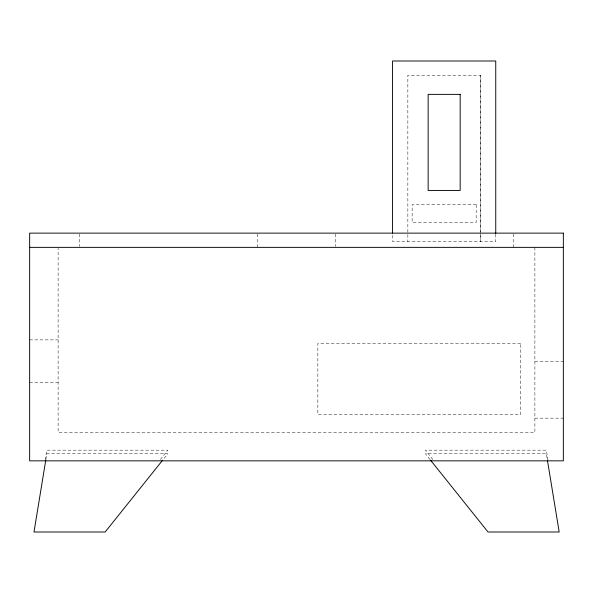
<?xml version="1.0" encoding="UTF-8"?>
<svg xmlns="http://www.w3.org/2000/svg" width="593" height="593" viewBox="0 0 593 593"><rect width="100%" height="100%" fill="white"/><g stroke="black" fill="none" stroke-linecap="round" stroke-linejoin="round"><path stroke-width="0.44" stroke-dasharray="2.96 2.22" d="M480.463 75.229L480.463 241.596L480.463 75.229L407.851 75.229L407.851 241.596M45.224 459.953L46.825 450.169L167.804 450.169L160.332 459.508M45.928 459.19L46.825 453.727L167.804 453.727L163.245 459.419M29.65 339.871L58.114 339.871M534.886 361.219L563.35 361.219M29.65 382.567L58.114 382.567M534.886 418.147L563.35 418.147M432.853 459.508L425.374 450.169L546.353 450.169L547.954 459.953M429.932 459.419L425.374 453.727L546.353 453.727L547.25 459.19M534.886 247.363L534.886 432.379L58.114 432.379L58.114 248.289M513.538 234.02L513.538 247.363M495.748 234.183L495.748 241.596L392.566 241.596L392.566 234.183M335.638 234.02L335.638 246.473M257.362 234.02L257.362 247.363M79.462 234.02L79.462 246.473M476.179 204.667L412.135 204.667L412.135 222.457L476.179 222.457L476.179 204.667M520.654 343.429L317.848 343.429L317.848 414.589L520.654 414.589L520.654 343.429"/><path stroke-width="0.89" d="M45.78 460.101L33.994 532.003L105.161 532.003L162.682 460.131M29.65 247.363L563.35 247.363M430.503 460.131L488.024 532.003L559.184 532.003L547.398 460.101M495.748 233.264L495.748 60.997L392.566 60.997L392.566 233.264M460.168 94.369L428.146 94.369L428.146 190.435L460.168 190.435L460.168 94.369M563.35 233.131L29.65 233.131L29.65 460.843L563.35 460.843L563.35 233.131"/></g></svg>
